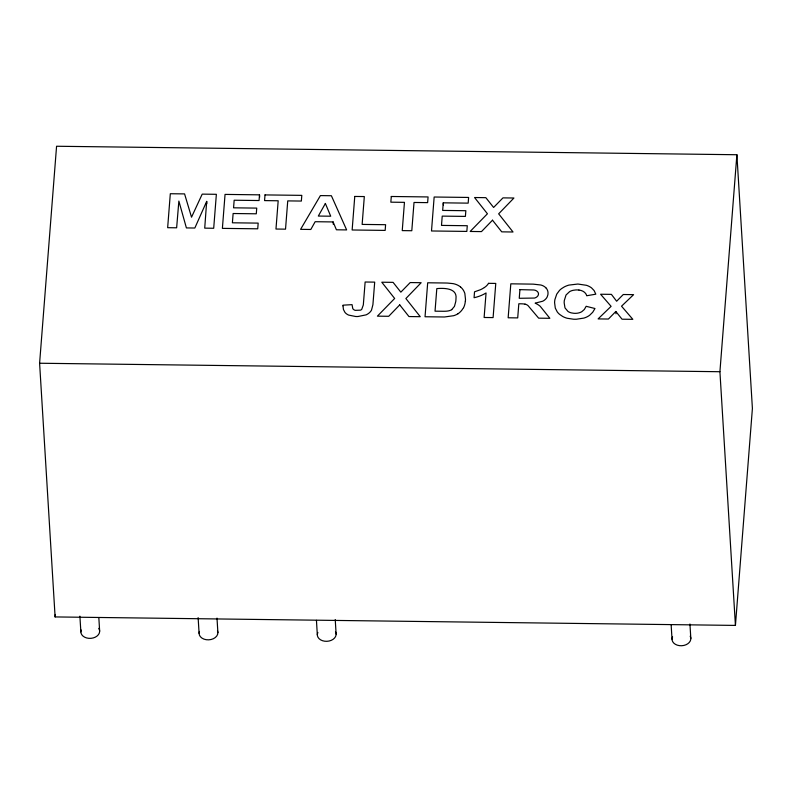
<?xml version="1.0" encoding="UTF-8"?>
<svg xmlns="http://www.w3.org/2000/svg" width="792" height="792" viewBox="0 0 792 792"><rect width="100%" height="100%" fill="white"/><g stroke="black" fill="none" stroke-linecap="round" stroke-linejoin="round"><path stroke-width="1.19" d="M206.672 201.415L204.722 228.145L213.701 228.264L216.365 194.307L202.208 194.129L191.525 217.186L184.576 193.901L170.31 193.733L167.656 227.69L176.636 227.799L178.863 201.069L186.397 227.918L194.832 228.027L206.672 201.415L206.811 203.722M39.6 363.241L56.569 146.253L736.887 154.737L752.4 408.425L735.431 625.413L55.113 616.928L39.6 363.241L719.918 371.715L735.431 625.413M55.113 616.928L55.311 614.463M259.509 194.842L259.063 200.534L234.165 200.227L233.571 207.821L256.737 208.108L256.291 213.8L233.125 213.513L232.393 222.8L258.172 223.116L257.727 228.809L222.394 228.373L225.047 194.406L259.509 194.842L259.657 197.149M443.263 202.831L442.669 210.425L465.844 210.712L465.399 216.404L442.223 216.117L441.5 225.403L467.28 225.72L466.834 231.412L431.501 230.977L434.155 197.02L468.617 197.446L468.171 203.138L443.263 202.831L443.411 205.138M719.918 371.715L736.887 154.737M615.839 311.474L608.414 319.037L598.089 318.909L611.097 306.346L600.593 294.238L611.404 294.367L616.641 301.227L623.274 294.515L633.61 294.644L621.532 306.197L632.838 319.334L622.037 319.206L615.839 311.474L615.978 313.78M484.407 287.536L482.407 288.733A38.63 28.017 -3.5 0 1 480.308 289.783L474.527 291.822L474.071 297.723A31.324 22.72 -3.5 0 0 486.06 292.961L484.12 317.483L493.099 317.592L495.772 283.427L488.486 283.338M451.727 309.632L454.459 306.375L455.756 301.574A55.44 40.214 -3.5 0 0 455.984 298.733C457.439 287.942 443.965 287.981 436.808 288.605L435.036 311.177L442.084 311.256A40.877 29.65 -3.5 0 0 446.173 311.197L447.579 311.038A9.019 6.544 -3.5 0 0 451.757 309.662M333.115 221.938L315.157 221.71L310.82 229.472L300.594 229.343L320.404 195.594L331.383 195.733L346.639 229.918L336.412 229.789L333.115 221.938L333.254 224.245M578.922 290.05L577.546 289.941A14.315 10.385 -3.5 0 0 575.774 289.951L573.339 290.268A10.534 7.643 -3.5 0 0 569.616 291.624L566.023 295.02L564.31 300.534A43.342 31.442 -3.5 0 0 564.171 302.831L564.993 307.9L567.993 311.444A10.276 7.455 -3.5 0 0 571.428 312.909L573.764 313.276A13.405 9.722 -3.5 0 0 575.507 313.335L575.972 313.325A9.88 7.168 -3.5 0 0 581.783 311.702L584.328 309.494L586.169 306.296L594.98 308.524L592.713 312.266L589.713 315.196A16.127 11.702 -3.5 0 1 587.317 316.701A16.929 12.286 -3.5 0 1 583.882 318.087L576.497 319.226A28.552 20.711 -3.5 0 1 573.497 319.216L567.181 318.265A19.246 13.959 -3.5 0 1 562.716 316.483L559.667 314.424A20.077 14.563 -3.5 0 1 557.231 311.86L555.291 308.068L554.588 302.663A41.808 30.324 -3.5 0 1 554.895 299.604L556.736 294.129L559.498 290.407A19.701 14.296 -3.5 0 1 561.696 288.536L564.211 286.961A19.295 13.999 -3.5 0 1 568.943 285.09L577.893 284.031L586.427 285.298A17.691 12.84 -3.5 0 1 591.525 287.872L594.109 290.555L595.812 294.178L586.704 295.753L586.516 295.099A9.88 7.168 -3.5 0 0 578.932 290.011M524.987 304.138L523.185 303.9A27.671 20.067 -3.5 0 0 520.71 303.801L518.819 303.772L517.711 317.899L508.157 317.78L510.81 283.823L533.174 284.14L540.837 285.001A10.821 7.851 -3.5 0 1 546.163 288.159M689.941 623.997L690.832 638.54M671.141 624.739L672.032 639.283M335.234 619.572L336.125 634.115M316.444 620.314L317.325 634.857M216.998 618.106L217.889 632.64M198.129 617.631L199.099 633.382M98.842 617.839L99.653 631.174M79.893 616.156L80.863 631.917M98.752 628.373A9.405 6.821 -3.5 0 1 91.07 638.322A9.405 6.821 -3.5 0 1 81.2 629.977M217.473 630.739A9.405 6.821 -3.5 0 1 208.633 639.837A9.405 6.821 -3.5 0 1 199.435 631.452M335.481 631.759A9.405 6.821 -3.5 0 1 326.868 641.312A9.405 6.821 -3.5 0 1 317.869 632.452M690.188 636.174A9.405 6.821 -3.5 0 1 681.566 645.737A9.405 6.821 -3.5 0 1 672.576 636.867M460.528 286.971A15.85 11.494 -3.5 0 0 454.232 283.882A14.157 10.266 -3.5 0 0 452.935 283.605L447.638 283.081A63.637 46.164 -3.5 0 0 444.906 283.001L427.69 282.784L425.037 316.75L442.758 316.968A49.352 35.798 -3.5 0 0 444.639 316.968L453.638 315.701A14.89 10.801 -3.5 0 0 457.994 313.741M460.558 286.952A20.671 14.998 -3.5 0 1 464.498 292.545A22.75 16.503 -3.5 0 1 464.835 293.377L465.508 299.406A51.718 37.511 -3.5 0 1 465.389 301.099M465.32 301.099A31.532 22.879 -3.5 0 1 463.538 307.811M463.122 308.227A20.612 14.949 -3.5 0 1 458.033 313.771M488.515 283.348A15.87 11.514 -3.5 0 1 484.387 287.526M546.223 288.13A13.702 9.94 -3.5 0 1 547.975 293.832A17.236 12.504 -3.5 0 1 547.886 294.772L547.183 296.921A11.702 8.494 -3.5 0 1 544.48 300.128A11.009 7.979 -3.5 0 1 542.678 301.227L535.144 303.158A22.087 16.018 -3.5 0 1 539.926 306.039A16.167 11.722 -3.5 0 1 540.372 306.484L549.866 318.305L538.659 318.166L528.076 305.672A7.118 5.158 -3.5 0 0 525.017 304.098M342.995 305.851L343.431 309.484L344.956 312.385A11.474 8.326 -3.5 0 0 348.648 315.087L355.687 316.503A25.74 18.671 -3.5 0 0 357.974 316.513L366.151 314.85A12.929 9.375 -3.5 0 0 371.507 310.147L372.913 304.682L374.695 282.13L365.132 282.011L363.32 304.94L361.726 309.375A3.792 2.752 -3.5 0 1 360.449 310.157L355.232 310.345A4.623 3.356 -3.5 0 1 353.668 309.553L353.252 309.187A5.92 4.297 -3.5 0 1 352.777 308.593L352.054 304.653L343.035 305.168L342.995 305.851M265.013 194.911L264.568 200.604L278.18 200.772L275.972 229.036L285.526 229.155L287.743 200.891L301.356 201.059L301.802 195.367L265.013 194.911M354.767 196.446L352.143 229.987L385.159 230.403L385.605 224.7L362.142 224.413L364.32 196.565L354.767 196.446M391.288 196.485L390.842 202.178L404.455 202.346L402.247 230.611L411.8 230.729L414.018 202.465L427.63 202.633L428.076 196.941L391.288 196.485M519.928 289.634L519.245 298.287L534.551 298.059A5.861 4.247 -3.5 0 0 538.501 293.773A5.861 4.247 -3.5 0 0 533.966 289.991L519.928 289.634M325.373 203.475L318.325 216.058L330.709 216.206L325.373 203.475M399.732 304.89L388.714 316.295L377.398 316.156L394.663 298.475L381.784 282.219L393.079 282.358L400.841 292.159L410.207 282.566L421.176 282.704L405.88 298.535L420.255 316.691L408.959 316.553L399.732 304.89M492.505 220.196L481.477 231.601L470.161 231.462L487.427 213.781L474.557 197.525L485.842 197.663L493.604 207.464L502.969 197.871L513.939 198.01L498.653 213.83L513.028 231.997L501.732 231.848L492.505 220.196"/></g></svg>
